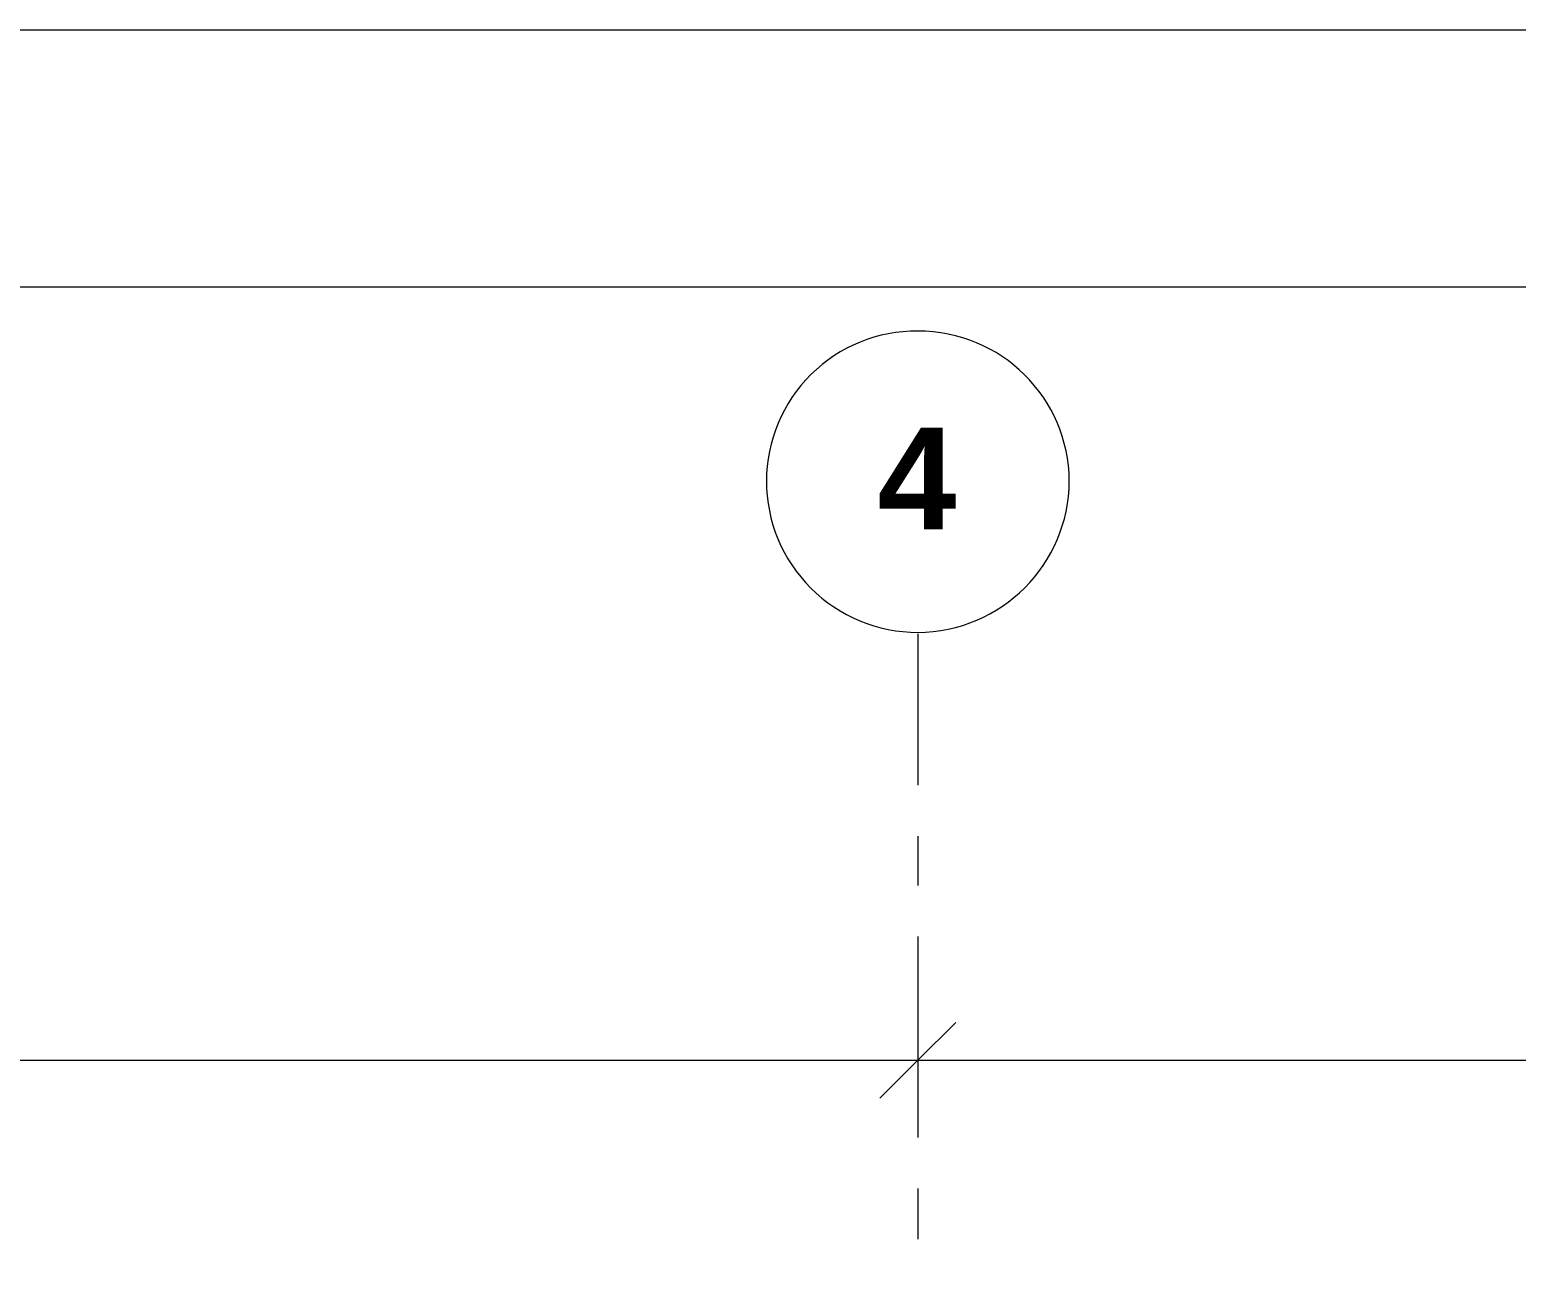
# Model space of a CAD drawing. Header units: metres. Extents: x -2 to 207, y -8 to 52.
# Drawn here: x 28.016 to 32.694, y 48.254 to 52.137 of the extents above; entities that cross this region are included whole.
import ezdxf

# ---------------------------------------------------------------- set-up
doc = ezdxf.new("R2010")
doc.units = ezdxf.units.M
for name, color, linetype, lineweight in [('HVAC - Ductos', 5, 'Continuous', 0), ('PDF_Text', 7, 'Continuous', 0), ('pie de plano', 7, 'Continuous', 0)]:
    doc.layers.add(name, color=color, linetype=linetype, lineweight=lineweight)
doc.layers.add('PDF_Geometry', color=7, linetype='Continuous', lineweight=0, true_color=0xaaaaaa)
doc.styles.add('PDF Helvetica Bold', font='')
doc.styles.get('PDF Helvetica Bold').set_extended_font_data('Helvetica', bold=True)

msp = doc.modelspace()

# ---------------------------------------------------------------- linework, layer by layer
at = {"layer": 'HVAC - Ductos', "color": 252, "lineweight": 0, "true_color": 0x939598}
for points in [[(30.8113, 49.1313), (30.8113, 48.8931), (30.8113, 48.6549)], [(30.9304, 49.0123), (30.8113, 48.8931), (30.6921, 48.774)], [(7.582, 48.8931), (12.4157, 48.8931), (21.6112, 48.8931), (30.8113, 48.8931), (40.0068, 48.8931), (49.2022, 48.8931), (58.6359, 48.8931)]]:
    msp.add_lwpolyline(points, dxfattribs=at)
at = {"layer": 'PDF_Geometry', "lineweight": 0}
msp.add_lwpolyline([(30.8113, 51.1886, 0.416649), (30.3348, 50.7167, 0.414635), (30.8113, 50.2401, 0.41102), (31.2878, 50.7167, 0.413029)], format="xyb", close=True, dxfattribs=at)
msp.add_lwpolyline([(30.8113, 50.2355), (30.8113, 49.7591)], dxfattribs=at)
at = {"layer": 'PDF_Geometry', "color": 252, "lineweight": 0, "true_color": 0x939598}
for points in [[(30.8113, 49.5987), (30.8113, 49.4429)], [(30.8113, 49.2826), (30.8113, 48.6503)], [(30.8113, 48.4899), (30.8113, 48.3296)]]:
    msp.add_lwpolyline(points, dxfattribs=at)
at = {"layer": 'pie de plano', "color": 7, "lineweight": 0}
msp.add_lwpolyline([(87.8812, 52.1373), (87.8812, -7.8416), (-2.0899, -7.8416), (-2.0899, 52.1373)], close=True, dxfattribs=at)
msp.add_lwpolyline([(87.4042, 51.3264), (-0.9903, 51.3264), (-0.9903, -7.1773), (87.4042, -7.1773)], dxfattribs=at)

# ---------------------------------------------------------------- texts
at = {"layer": 'PDF_Text', "color": 253, "lineweight": 0, "true_color": 0xaaaaaa, "insert": (30.6841, 50.7243), "char_height": 0.3201, "attachment_point": 4, "style": 'PDF Helvetica Bold'}
msp.add_mtext('4', dxfattribs=at)

doc.saveas('drawing.dxf')
